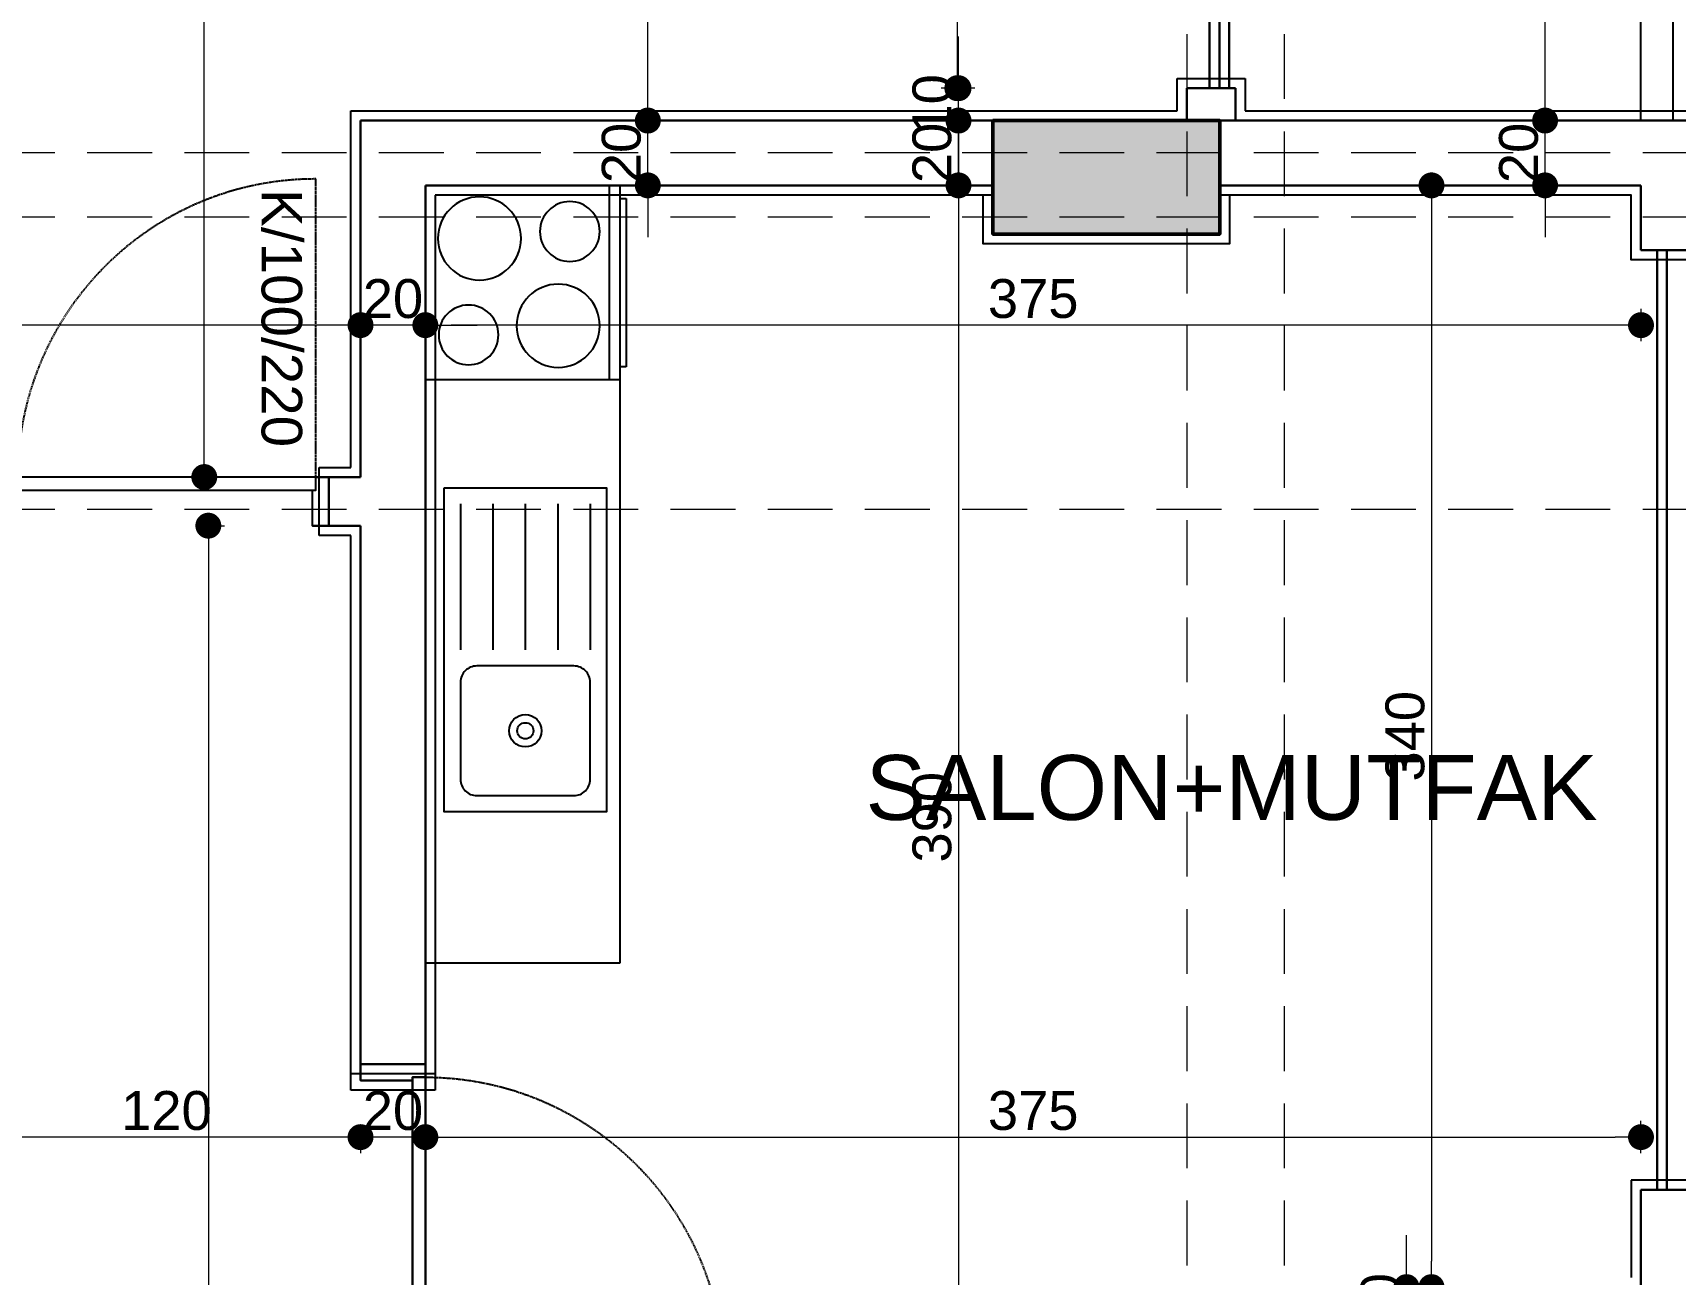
# Model space of a CAD drawing. Header units: millimetres. Extents: x 38129 to 72024, y -56282 to 16512.
# Drawn here: x 49103 to 49610, y -43856 to -43473 of the extents above; entities that cross this region are included whole.
import ezdxf

# ---------------------------------------------------------------- set-up
doc = ezdxf.new("R2010")
doc.units = ezdxf.units.MM
doc.linetypes.add('HIDDEN', pattern=[0.375, 0.25, -0.125])
for name, color, linetype, lineweight in [('AKS', 55, 'HIDDEN', 0), ('COLUMN4', 3, 'Continuous', 50), ('DIŞÖLÇÜ', 37, 'Continuous', 0), ('DUVAR', 255, 'Continuous', 30), ('KAPI', 4, 'Continuous', 30), ('mahal', 7, 'Continuous', 5), ('pencere', 195, 'Continuous', 30), ('pencere+KAPI', 1, 'Continuous', 0), ('TARAMA', 252, 'Continuous', 0), ('ölçü İÇ', 31, 'Continuous', 0)]:
    doc.layers.add(name, color=color, linetype=linetype, lineweight=lineweight)
for name, color, linetype in [('balkon', 171, 'Continuous'), ('HIDDEN', 1, 'HIDDEN'), ('sıva', 41, 'Continuous'), ('tefriş', 42, 'Continuous')]:
    doc.layers.add(name, color=color, linetype=linetype)
doc.styles.add('icdisolcu_yazi', font='arial.ttf')
doc.styles.get("Standard").update_dxf_attribs({"font": 'arial.ttf'})
doc.styles.add('style1', font='arial.ttf')
doc.dimstyles.new('İç Ölçü', dxfattribs={"dimtxt": 12, "dimasz": 8, "dimexe": 5, "dimexo": 0, "dimgap": 2, "dimtad": 1, "dimdec": 0, "dimzin": 12, "dimdsep": 46, "dimtxsty": 'icdisolcu_yazi', "dimblk": 'DOT', "dimcen": 8, "dimdle": 5, "dimclrd": 256, "dimclre": 256, "dimclrt": 7, "dimadec": 0, "dimazin": 3, "dimtfac": 1, "dimtdec": 0, "dimtix": 1, "dimtmove": 2, "dimatfit": 3, "dimldrblk": 'DOT', "dimfxl": 0, "dimtolj": 1, "dimtzin": 0, "dimlwd": -1, "dimlwe": -1, "dimarcsym": 0})

# ---------------------------------------------------------------- blocks, each defined once
blk = doc.blocks.new('_Dot')
at = {"color": 0, "lineweight": -2}
blk.add_line((-0.5, 0), (-1, 0), dxfattribs=at)
at = {"color": 0, "lineweight": 30, "const_width": 0.5}
blk.add_lwpolyline([(-0.25, 0, 1), (0.25, 0, 1)], format="xyb", close=True, dxfattribs=at)
blk = doc.blocks.new('*D1108')
at = {"layer": 'Defpoints', "color": 0, "lineweight": 120, "transparency": 16777216}
for p in [(49155.78, -43135.41), (49155.78, -43135.41), (49190.2, -43610.43)]:
    blk.add_point(p, dxfattribs=at)
at = {"layer": 'ölçü İÇ', "transparency": 16777216}
for p, q in [((49155.78, -43135.41), (49160.78, -43135.41)), ((49160.78, -43610.43), (49150.78, -43610.43))]:
    blk.add_line(p, q, dxfattribs=at)
at = {"layer": 'ölçü İÇ', "linetype": 'Continuous', "transparency": 16777216}
blk.add_line((49155.78, -43602.43), (49155.78, -43143.41), dxfattribs=at)
at = {"layer": 'ölçü İÇ', "transparency": 16777216, "xscale": 8, "yscale": 8, "zscale": 8}
for p, rotation in [((49155.78, -43135.41), 90), ((49155.78, -43610.43), 270)]:
    blk.add_blockref('_Dot', p, dxfattribs=dict(at, rotation=rotation))
at = {"layer": 'ölçü İÇ', "color": 7, "transparency": 16777216, "insert": (49147.68, -43372.92), "char_height": 12, "attachment_point": 5, "rotation": 90, "style": 'icdisolcu_yazi'}
blk.add_mtext('\\A1;475', dxfattribs=at)
blk = doc.blocks.new('*D1112')
at = {"layer": 'Defpoints', "color": 0, "lineweight": 120, "transparency": 16777216}
for p in [(49292.65, -43500.41), (49292.67, -43500.41), (49292.65, -43520.41)]:
    blk.add_point(p, dxfattribs=at)
at = {"layer": 'ölçü İÇ', "linetype": 'Continuous', "transparency": 16777216}
for p, q in [((49292.65, -43492.41), (49292.65, -43484.41)), ((49292.65, -43520.41), (49292.65, -43500.41)), ((49292.65, -43528.41), (49292.65, -43536.41))]:
    blk.add_line(p, q, dxfattribs=at)
at = {"layer": 'ölçü İÇ', "transparency": 16777216}
for p, q in [((49292.67, -43500.41), (49287.65, -43500.41)), ((49292.65, -43520.41), (49287.65, -43520.41))]:
    blk.add_line(p, q, dxfattribs=at)
at = {"layer": 'ölçü İÇ', "transparency": 16777216, "xscale": 8, "yscale": 8, "zscale": 8}
for p, rotation in [((49292.65, -43500.41), 270), ((49292.65, -43520.41), 90)]:
    blk.add_blockref('_Dot', p, dxfattribs=dict(at, rotation=rotation))
at = {"layer": 'ölçü İÇ', "color": 7, "transparency": 16777216, "insert": (49284.52, -43510.41), "char_height": 12, "attachment_point": 5, "rotation": 90, "style": 'icdisolcu_yazi'}
blk.add_mtext('\\A1;20', dxfattribs=at)
blk = doc.blocks.new('*D1113')
at = {"layer": 'Defpoints', "color": 0, "lineweight": 120, "transparency": 16777216}
for p in [(49292.67, -43135.41), (49358.56, -43135.41), (49292.67, -43500.41)]:
    blk.add_point(p, dxfattribs=at)
at = {"layer": 'ölçü İÇ', "transparency": 16777216}
for p, q in [((49297.67, -43135.41), (49287.67, -43135.41)), ((49292.67, -43500.41), (49287.67, -43500.41))]:
    blk.add_line(p, q, dxfattribs=at)
at = {"layer": 'ölçü İÇ', "linetype": 'Continuous', "transparency": 16777216}
blk.add_line((49292.67, -43492.41), (49292.67, -43143.41), dxfattribs=at)
at = {"layer": 'ölçü İÇ', "transparency": 16777216, "xscale": 8, "yscale": 8, "zscale": 8}
for p, rotation in [((49292.67, -43135.41), 90), ((49292.67, -43500.41), 270)]:
    blk.add_blockref('_Dot', p, dxfattribs=dict(at, rotation=rotation))
at = {"layer": 'ölçü İÇ', "color": 7, "transparency": 16777216, "insert": (49284.54, -43334.4), "char_height": 12, "attachment_point": 5, "rotation": 90, "style": 'icdisolcu_yazi'}
blk.add_mtext('\\A1;365', dxfattribs=at)
blk = doc.blocks.new('*D1117')
at = {"layer": 'Defpoints', "color": 0, "lineweight": 120, "transparency": 16777216}
for p in [(49388.52, -43500.41), (49388.53, -43500.41), (49388.52, -43520.41)]:
    blk.add_point(p, dxfattribs=at)
at = {"layer": 'ölçü İÇ', "linetype": 'Continuous', "transparency": 16777216}
for p, q in [((49388.52, -43492.41), (49388.52, -43484.41)), ((49388.52, -43520.41), (49388.52, -43500.41)), ((49388.52, -43528.41), (49388.52, -43536.41))]:
    blk.add_line(p, q, dxfattribs=at)
at = {"layer": 'ölçü İÇ', "transparency": 16777216}
for p, q in [((49388.53, -43500.41), (49383.52, -43500.41)), ((49388.52, -43520.41), (49393.52, -43520.41))]:
    blk.add_line(p, q, dxfattribs=at)
at = {"layer": 'ölçü İÇ', "transparency": 16777216, "xscale": 8, "yscale": 8, "zscale": 8}
for p, rotation in [((49388.52, -43500.41), 270), ((49388.52, -43520.41), 90)]:
    blk.add_blockref('_Dot', p, dxfattribs=dict(at, rotation=rotation))
at = {"layer": 'ölçü İÇ', "color": 7, "transparency": 16777216, "insert": (49380.39, -43510.41), "char_height": 12, "attachment_point": 5, "rotation": 90, "style": 'icdisolcu_yazi'}
blk.add_mtext('\\A1;20', dxfattribs=at)
blk = doc.blocks.new('*D1118')
at = {"layer": 'Defpoints', "color": 0, "lineweight": 120, "transparency": 16777216}
for p in [(49388.53, -43490.42), (49459.03, -43490.42), (49388.53, -43500.41)]:
    blk.add_point(p, dxfattribs=at)
at = {"layer": 'ölçü İÇ', "linetype": 'Continuous', "transparency": 16777216}
for p, q in [((49388.53, -43482.42), (49388.53, -43474.42)), ((49388.53, -43500.41), (49388.53, -43490.42)), ((49388.53, -43508.41), (49388.53, -43516.41))]:
    blk.add_line(p, q, dxfattribs=at)
at = {"layer": 'ölçü İÇ', "transparency": 16777216}
for p, q in [((49393.53, -43490.42), (49383.53, -43490.42)), ((49388.53, -43500.41), (49393.53, -43500.41))]:
    blk.add_line(p, q, dxfattribs=at)
at = {"layer": 'ölçü İÇ', "transparency": 16777216, "xscale": 8, "yscale": 8, "zscale": 8}
for p, rotation in [((49388.53, -43490.42), 270), ((49388.53, -43500.41), 90)]:
    blk.add_blockref('_Dot', p, dxfattribs=dict(at, rotation=rotation))
at = {"layer": 'ölçü İÇ', "color": 7, "transparency": 16777216, "insert": (49380.4, -43495.41), "char_height": 12, "attachment_point": 5, "rotation": 90, "style": 'icdisolcu_yazi'}
blk.add_mtext('\\A1;10', dxfattribs=at)
blk = doc.blocks.new('*D1119')
at = {"layer": 'Defpoints', "color": 0, "lineweight": 120, "transparency": 16777216}
for p in [(49388.17, -43350.12), (49459, -43350.12), (49459.03, -43490.42)]:
    blk.add_point(p, dxfattribs=at)
at = {"layer": 'ölçü İÇ', "transparency": 16777216}
for p, q in [((49393.17, -43350.12), (49383.17, -43350.12)), ((49393.17, -43490.42), (49383.17, -43490.42))]:
    blk.add_line(p, q, dxfattribs=at)
at = {"layer": 'ölçü İÇ', "linetype": 'Continuous', "transparency": 16777216}
blk.add_line((49388.17, -43482.42), (49388.17, -43358.12), dxfattribs=at)
at = {"layer": 'ölçü İÇ', "transparency": 16777216, "xscale": 8, "yscale": 8, "zscale": 8}
for p, rotation in [((49388.17, -43350.12), 90), ((49388.17, -43490.42), 270)]:
    blk.add_blockref('_Dot', p, dxfattribs=dict(at, rotation=rotation))
at = {"layer": 'ölçü İÇ', "color": 7, "transparency": 16777216, "insert": (49380.04, -43420.27), "char_height": 12, "attachment_point": 5, "rotation": 90, "style": 'icdisolcu_yazi'}
blk.add_mtext('\\A1;140', dxfattribs=at)
blk = doc.blocks.new('*D1125')
at = {"layer": 'Defpoints', "color": 0, "lineweight": 120, "transparency": 16777216}
for p in [(49569.54, -43500.41), (49569.54, -43500.41), (49539.54, -43520.41)]:
    blk.add_point(p, dxfattribs=at)
at = {"layer": 'ölçü İÇ', "linetype": 'Continuous', "transparency": 16777216}
for p, q in [((49569.54, -43492.41), (49569.54, -43484.41)), ((49569.54, -43520.41), (49569.54, -43500.41)), ((49569.54, -43528.41), (49569.54, -43536.41))]:
    blk.add_line(p, q, dxfattribs=at)
at = {"layer": 'ölçü İÇ', "transparency": 16777216}
for p, q in [((49569.54, -43500.41), (49574.54, -43500.41)), ((49564.54, -43520.41), (49574.54, -43520.41))]:
    blk.add_line(p, q, dxfattribs=at)
at = {"layer": 'ölçü İÇ', "transparency": 16777216, "xscale": 8, "yscale": 8, "zscale": 8}
for p, rotation in [((49569.54, -43500.41), 270), ((49569.54, -43520.41), 90)]:
    blk.add_blockref('_Dot', p, dxfattribs=dict(at, rotation=rotation))
at = {"layer": 'ölçü İÇ', "color": 7, "transparency": 16777216, "insert": (49561.41, -43510.41), "char_height": 12, "attachment_point": 5, "rotation": 90, "style": 'icdisolcu_yazi'}
blk.add_mtext('\\A1;20', dxfattribs=at)
blk = doc.blocks.new('*D1126')
at = {"layer": 'Defpoints', "color": 0, "lineweight": 120, "transparency": 16777216}
for p in [(49569.54, -43115.42), (49569.55, -43115.42), (49569.54, -43500.41)]:
    blk.add_point(p, dxfattribs=at)
at = {"layer": 'ölçü İÇ', "transparency": 16777216}
for p, q in [((49569.55, -43115.42), (49564.54, -43115.42)), ((49569.54, -43500.41), (49574.54, -43500.41))]:
    blk.add_line(p, q, dxfattribs=at)
at = {"layer": 'ölçü İÇ', "linetype": 'Continuous', "transparency": 16777216}
blk.add_line((49569.54, -43492.41), (49569.54, -43123.42), dxfattribs=at)
at = {"layer": 'ölçü İÇ', "transparency": 16777216, "xscale": 8, "yscale": 8, "zscale": 8}
for p, rotation in [((49569.54, -43115.42), 90), ((49569.54, -43500.41), 270)]:
    blk.add_blockref('_Dot', p, dxfattribs=dict(at, rotation=rotation))
at = {"layer": 'ölçü İÇ', "color": 7, "transparency": 16777216, "insert": (49561.41, -43307.91), "char_height": 12, "attachment_point": 5, "rotation": 90, "style": 'icdisolcu_yazi'}
blk.add_mtext('\\A1;385', dxfattribs=at)
blk = doc.blocks.new('*D1140')
at = {"layer": 'Defpoints', "color": 0, "lineweight": 120, "transparency": 16777216}
for p in [(49204, -43563.54), (49204, -43563.54), (49224, -43563.54)]:
    blk.add_point(p, dxfattribs=at)
at = {"layer": 'ölçü İÇ', "transparency": 16777216}
for p, q in [((49204, -43563.54), (49204, -43558.54)), ((49224, -43563.54), (49224, -43558.54))]:
    blk.add_line(p, q, dxfattribs=at)
at = {"layer": 'ölçü İÇ', "linetype": 'Continuous', "transparency": 16777216}
for p, q in [((49196, -43563.54), (49188, -43563.54)), ((49224, -43563.54), (49204, -43563.54)), ((49232, -43563.54), (49240, -43563.54))]:
    blk.add_line(p, q, dxfattribs=at)
at = {"layer": 'ölçü İÇ', "transparency": 16777216, "xscale": 8, "yscale": 8, "zscale": 8}
blk.add_blockref('_Dot', (49204, -43563.54), dxfattribs=at)
at = {"layer": 'ölçü İÇ', "transparency": 16777216, "xscale": 8, "yscale": 8, "zscale": 8, "rotation": 180}
blk.add_blockref('_Dot', (49224, -43563.54), dxfattribs=at)
at = {"layer": 'ölçü İÇ', "color": 7, "transparency": 16777216, "insert": (49214, -43555.42), "char_height": 12, "attachment_point": 5, "style": 'icdisolcu_yazi'}
blk.add_mtext('\\A1;20', dxfattribs=at)
blk = doc.blocks.new('*D1141')
at = {"layer": 'Defpoints', "color": 0, "lineweight": 120, "transparency": 16777216}
for p in [(48889, -43563.54), (49204, -43563.54), (48889, -43602.21)]:
    blk.add_point(p, dxfattribs=at)
at = {"layer": 'ölçü İÇ', "transparency": 16777216}
for p, q in [((48889, -43568.54), (48889, -43558.54)), ((49204, -43563.54), (49204, -43558.54))]:
    blk.add_line(p, q, dxfattribs=at)
at = {"layer": 'ölçü İÇ', "linetype": 'Continuous', "transparency": 16777216}
blk.add_line((49196, -43563.54), (48897, -43563.54), dxfattribs=at)
at = {"layer": 'ölçü İÇ', "transparency": 16777216, "xscale": 8, "yscale": 8, "zscale": 8, "rotation": 180}
blk.add_blockref('_Dot', (48889, -43563.54), dxfattribs=at)
at = {"layer": 'ölçü İÇ', "transparency": 16777216, "xscale": 8, "yscale": 8, "zscale": 8}
blk.add_blockref('_Dot', (49204, -43563.54), dxfattribs=at)
at = {"layer": 'ölçü İÇ', "color": 7, "transparency": 16777216, "insert": (49046.5, -43555.41), "char_height": 12, "attachment_point": 5, "style": 'icdisolcu_yazi'}
blk.add_mtext('\\A1;315', dxfattribs=at)
blk = doc.blocks.new('*D1147')
at = {"layer": 'Defpoints', "color": 0, "lineweight": 120, "transparency": 16777216}
for p in [(49204, -43814.12), (49204, -43814.13), (49224, -43814.12)]:
    blk.add_point(p, dxfattribs=at)
at = {"layer": 'ölçü İÇ', "linetype": 'Continuous', "transparency": 16777216}
for p, q in [((49196, -43814.13), (49188, -43814.13)), ((49224, -43814.13), (49204, -43814.13)), ((49232, -43814.13), (49240, -43814.13))]:
    blk.add_line(p, q, dxfattribs=at)
at = {"layer": 'ölçü İÇ', "transparency": 16777216}
for p, q in [((49204, -43814.12), (49204, -43819.13)), ((49224, -43814.12), (49224, -43819.13))]:
    blk.add_line(p, q, dxfattribs=at)
at = {"layer": 'ölçü İÇ', "transparency": 16777216, "xscale": 8, "yscale": 8, "zscale": 8}
blk.add_blockref('_Dot', (49204, -43814.13), dxfattribs=at)
at = {"layer": 'ölçü İÇ', "transparency": 16777216, "xscale": 8, "yscale": 8, "zscale": 8, "rotation": 180}
blk.add_blockref('_Dot', (49224, -43814.13), dxfattribs=at)
at = {"layer": 'ölçü İÇ', "color": 7, "transparency": 16777216, "insert": (49214, -43806), "char_height": 12, "attachment_point": 5, "style": 'icdisolcu_yazi'}
blk.add_mtext('\\A1;20', dxfattribs=at)
blk = doc.blocks.new('*D1148')
at = {"layer": 'Defpoints', "color": 0, "lineweight": 120, "transparency": 16777216}
for p in [(49084.21, -43814.13), (49084.21, -43817.28), (49204, -43814.12)]:
    blk.add_point(p, dxfattribs=at)
at = {"layer": 'ölçü İÇ', "transparency": 16777216}
for p, q in [((49084.21, -43817.28), (49084.21, -43809.13)), ((49204, -43814.12), (49204, -43819.13))]:
    blk.add_line(p, q, dxfattribs=at)
at = {"layer": 'ölçü İÇ', "linetype": 'Continuous', "transparency": 16777216}
blk.add_line((49196, -43814.13), (49092.21, -43814.13), dxfattribs=at)
at = {"layer": 'ölçü İÇ', "transparency": 16777216, "xscale": 8, "yscale": 8, "zscale": 8, "rotation": 180}
blk.add_blockref('_Dot', (49084.21, -43814.13), dxfattribs=at)
at = {"layer": 'ölçü İÇ', "transparency": 16777216, "xscale": 8, "yscale": 8, "zscale": 8}
blk.add_blockref('_Dot', (49204, -43814.13), dxfattribs=at)
at = {"layer": 'ölçü İÇ', "color": 7, "transparency": 16777216, "insert": (49144.1, -43806), "char_height": 12, "attachment_point": 5, "style": 'icdisolcu_yazi'}
blk.add_mtext('\\A1;120', dxfattribs=at)
blk = doc.blocks.new('*D1157')
at = {"layer": 'Defpoints', "color": 0, "lineweight": 120, "transparency": 16777216}
for p in [(49157.03, -43625.43), (49157.03, -44655.43), (49157.03, -44655.43)]:
    blk.add_point(p, dxfattribs=at)
at = {"layer": 'ölçü İÇ', "transparency": 16777216}
for p, q in [((49157.03, -43625.43), (49162.03, -43625.43)), ((49157.03, -44655.43), (49162.03, -44655.43))]:
    blk.add_line(p, q, dxfattribs=at)
at = {"layer": 'ölçü İÇ', "linetype": 'Continuous', "transparency": 16777216}
blk.add_line((49157.03, -43633.43), (49157.03, -44647.43), dxfattribs=at)
at = {"layer": 'ölçü İÇ', "transparency": 16777216, "xscale": 8, "yscale": 8, "zscale": 8}
for p, rotation in [((49157.03, -43625.43), 90), ((49157.03, -44655.43), 270)]:
    blk.add_blockref('_Dot', p, dxfattribs=dict(at, rotation=rotation))
at = {"layer": 'ölçü İÇ', "color": 7, "transparency": 16777216, "insert": (49148.9, -44140.43), "char_height": 12, "attachment_point": 5, "rotation": 90, "style": 'icdisolcu_yazi'}
blk.add_mtext('\\A1;1030', dxfattribs=at)
blk = doc.blocks.new('wertertw')
at = {"layer": 'TARAMA', "lineweight": -3}
h = blk.add_hatch(dxfattribs=at)
h.set_pattern_fill('ANSI33', color=256, scale=2.5, style=0)
h.set_pattern_definition([(45, (-86643.698, -32547.66), (-11.2253202, 11.2253202), []), (45, (-86632.472, -32547.66), (-11.2253202, 11.2253202), [7.9375, -3.96875])])
h.paths.add_polyline_path([(-616.25, 351.94), (-616.25, -88.06), (-306.25, -88.06), (-306.25, -68.06), (-596.25, -68.06), (-596.25, 331.94), (-306.25, 331.94), (-306.25, 351.94)])
h.paths.add_polyline_path([(38.75, -338.06), (78.75, -338.06), (78.75, -378.06), (38.75, -378.06)])
h.paths.add_polyline_path([(-471.25, -318.06), (-441.25, -318.06), (-441.25, -378.06), (-471.25, -378.06)])
h.paths.add_polyline_path([(-961.25, -318.06), (-931.25, -318.06), (-931.25, -378.06), (-961.25, -378.06)])
h.paths.add_polyline_path([(343.75, -163.06), (413.75, -163.06), (413.75, -198.06), (343.75, -198.06)])
h.paths.add_polyline_path([(8.75, -163.06), (78.75, -163.06), (78.75, -198.06), (8.75, -198.06)])
h.paths.add_polyline_path([(-1036.25, -148.06), (-906.25, -148.06), (-906.25, -178.06), (-1036.25, -178.06)])
h.paths.add_polyline_path([(-976.25, 256.94), (-916.25, 256.94), (-916.25, 226.94), (-976.25, 226.94)])
h.paths.add_polyline_path([(343.75, 459.44), (413.75, 459.44), (413.75, 424.44), (343.75, 424.44)])
h.paths.add_polyline_path([(8.75, 459.44), (78.75, 459.44), (78.75, 424.44), (8.75, 424.44)])
h.paths.add_polyline_path([(-616.25, 531.94), (-306.25, 531.94), (-306.25, 511.94), (-616.25, 511.94)])
h.paths.add_polyline_path([(-976.25, 656.94), (-916.25, 656.94), (-916.25, 626.94), (-976.25, 626.94)])
h.paths.add_polyline_path([(-616.25, 971.94), (-306.25, 971.94), (-306.25, 951.94), (-616.25, 951.94)])
h.paths.add_polyline_path([(343.75, 1081.94), (413.75, 1081.94), (413.75, 1046.94), (343.75, 1046.94)])
h.paths.add_polyline_path([(8.75, 1081.94), (78.75, 1081.94), (78.75, 1046.94), (8.75, 1046.94)])
h.paths.add_polyline_path([(-1036.25, 1061.94), (-906.25, 1061.94), (-906.25, 1031.94), (-1036.25, 1031.94)])
h.paths.add_polyline_path([(-931.25, 1286.94), (-901.25, 1286.94), (-901.25, 1226.94), (-931.25, 1226.94)])
h.paths.add_polyline_path([(68.75, 1332.04), (108.75, 1332.04), (108.75, 1292.04), (68.75, 1292.04)])
h.paths.add_polyline_path([(-511.25, 1332.04), (-481.25, 1332.04), (-481.25, 1252.04), (-511.25, 1252.04)])
at = {"layer": 'COLUMN4', "color": 3}
blk.add_lwpolyline([(8.75, 1081.94), (78.75, 1081.94), (78.75, 1046.94), (8.75, 1046.94)], close=True, dxfattribs=at)
blk = doc.blocks.new('*U7')
for p, q in [((4, 0), (0, 0)), ((96, 0), (100, 0))]:
    blk.add_line(p, q)
blk.add_lwpolyline([(4, 0), (96, 0), (96, -4), (4, -4)], close=True)
for points in [[(0, -20), (5, -20), (5, -4)], [(100, -20), (95, -20), (95, -4)]]:
    blk.add_lwpolyline(points)
at = {"layer": 'DUVAR'}
for p, q in [((0, 0), (0, -20)), ((100, 0), (100, -20))]:
    blk.add_line(p, q, dxfattribs=at)
at = {"layer": 'HIDDEN'}
blk.add_line((4, 0), (4, 92), dxfattribs=at)
blk.add_arc((4, 0), 92, 360, 90, dxfattribs=at)
blk = doc.blocks.new('*D490')
at = {"layer": 'Defpoints', "color": 0, "lineweight": 120, "transparency": 16777216}
for p in [(49599.14, -43540.41), (49759.09, -43540.41), (49621.68, -43855.43)]:
    blk.add_point(p, dxfattribs=at)
at = {"layer": 'ölçü İÇ', "transparency": 16777216}
for p, q in [((49754.09, -43540.41), (49764.09, -43540.41)), ((49754.09, -43855.43), (49764.09, -43855.43))]:
    blk.add_line(p, q, dxfattribs=at)
at = {"layer": 'ölçü İÇ', "linetype": 'Continuous', "transparency": 16777216}
blk.add_line((49759.09, -43847.43), (49759.09, -43548.41), dxfattribs=at)
at = {"layer": 'ölçü İÇ', "transparency": 16777216, "xscale": 8, "yscale": 8, "zscale": 8}
for p, rotation in [((49759.09, -43540.41), 90), ((49759.09, -43855.43), 270)]:
    blk.add_blockref('_Dot', p, dxfattribs=dict(at, rotation=rotation))
at = {"layer": 'ölçü İÇ', "color": 7, "transparency": 16777216, "insert": (49750.96, -43697.92), "char_height": 12, "attachment_point": 5, "rotation": 90, "style": 'icdisolcu_yazi'}
blk.add_mtext('\\A1;315', dxfattribs=at)
blk = doc.blocks.new('*D493')
at = {"layer": 'Defpoints', "color": 0, "lineweight": 120, "transparency": 16777216}
for p in [(49599.14, -43540.41), (49224, -43563.54), (49224, -43563.54)]:
    blk.add_point(p, dxfattribs=at)
at = {"layer": 'ölçü İÇ', "transparency": 16777216}
for p, q in [((49224, -43563.54), (49224, -43558.54)), ((49599.14, -43558.54), (49599.14, -43568.54))]:
    blk.add_line(p, q, dxfattribs=at)
at = {"layer": 'ölçü İÇ', "linetype": 'Continuous', "transparency": 16777216}
blk.add_line((49591.14, -43563.54), (49232, -43563.54), dxfattribs=at)
at = {"layer": 'ölçü İÇ', "transparency": 16777216, "xscale": 8, "yscale": 8, "zscale": 8, "rotation": 180}
blk.add_blockref('_Dot', (49224, -43563.54), dxfattribs=at)
at = {"layer": 'ölçü İÇ', "transparency": 16777216, "xscale": 8, "yscale": 8, "zscale": 8}
blk.add_blockref('_Dot', (49599.14, -43563.54), dxfattribs=at)
at = {"layer": 'ölçü İÇ', "color": 7, "transparency": 16777216, "insert": (49411.57, -43555.41), "char_height": 12, "attachment_point": 5, "style": 'icdisolcu_yazi'}
blk.add_mtext('\\A1;375', dxfattribs=at)
blk = doc.blocks.new('OVEN_60-60')
for p, q in [((60, 0), (0, 0)), ((0, 0), (0, -60)), ((60, -60), (60, 0)), ((0, -56.74), (60, -56.74)), ((0, -60), (60, -60)), ((4, -60), (4, -62)), ((56, -62), (56, -60)), ((4, -62), (56, -62))]:
    blk.add_line(p, q)
for centre, radius in [((16.35, -16.7), 12.84), ((46.12, -13.34), 9.22), ((43.3, -41), 12.84), ((14.22, -44.59), 9.22)]:
    blk.add_circle(centre, radius)
blk = doc.blocks.new('SINK_100x50')
for p, q in [((95, -10), (50, -10)), ((95, -20), (50, -20)), ((95, -30), (50, -30)), ((95, -40), (50, -40))]:
    blk.add_line(p, q)
blk.add_lwpolyline([(100, -5), (100, -55), (0, -55), (0, -5)], close=True)
blk.add_lwpolyline([(5, -15), (5, -45, 0.414214), (10, -50), (40, -50, 0.414214), (45, -45), (45, -15, 0.414214), (40, -10), (10, -10, 0.414214)], format="xyb", close=True)
blk.add_lwpolyline([(95, -50), (50, -50)])
for radius in [5, 2.5]:
    blk.add_circle((25, -30), radius)
blk = doc.blocks.new('*D495')
at = {"layer": 'Defpoints', "color": 0, "lineweight": 120, "transparency": 16777216}
for p in [(49224, -43814.12), (49599.14, -43814.13), (49599.14, -43819.13)]:
    blk.add_point(p, dxfattribs=at)
at = {"layer": 'ölçü İÇ', "transparency": 16777216}
for p, q in [((49599.14, -43819.13), (49599.14, -43809.13)), ((49224, -43814.12), (49224, -43819.13))]:
    blk.add_line(p, q, dxfattribs=at)
at = {"layer": 'ölçü İÇ', "linetype": 'Continuous', "transparency": 16777216}
blk.add_line((49232, -43814.13), (49591.14, -43814.13), dxfattribs=at)
at = {"layer": 'ölçü İÇ', "transparency": 16777216, "xscale": 8, "yscale": 8, "zscale": 8, "rotation": 180}
blk.add_blockref('_Dot', (49224, -43814.13), dxfattribs=at)
at = {"layer": 'ölçü İÇ', "transparency": 16777216, "xscale": 8, "yscale": 8, "zscale": 8}
blk.add_blockref('_Dot', (49599.14, -43814.13), dxfattribs=at)
at = {"layer": 'ölçü İÇ', "color": 7, "transparency": 16777216, "insert": (49411.57, -43806), "char_height": 12, "attachment_point": 5, "style": 'icdisolcu_yazi'}
blk.add_mtext('\\A1;375', dxfattribs=at)
blk = doc.blocks.new('*D2539')
at = {"layer": 'Defpoints', "color": 0, "lineweight": 120, "transparency": 16777216}
for p in [(49534.49, -43520.41), (49534.49, -43860.42), (49569.88, -43860.42)]:
    blk.add_point(p, dxfattribs=at)
at = {"layer": 'ölçü İÇ', "transparency": 16777216}
for p, q in [((49534.49, -43520.41), (49539.49, -43520.41)), ((49539.49, -43860.42), (49529.49, -43860.42))]:
    blk.add_line(p, q, dxfattribs=at)
at = {"layer": 'ölçü İÇ', "linetype": 'Continuous', "transparency": 16777216}
blk.add_line((49534.49, -43528.41), (49534.49, -43852.42), dxfattribs=at)
at = {"layer": 'ölçü İÇ', "transparency": 16777216, "xscale": 8, "yscale": 8, "zscale": 8}
for p, rotation in [((49534.49, -43520.41), 90), ((49534.49, -43860.42), 270)]:
    blk.add_blockref('_Dot', p, dxfattribs=dict(at, rotation=rotation))
at = {"layer": 'ölçü İÇ', "color": 7, "transparency": 16777216, "insert": (49526.36, -43690.42), "char_height": 12, "attachment_point": 5, "rotation": 90, "style": 'icdisolcu_yazi'}
blk.add_mtext('\\A1;340', dxfattribs=at)
blk = doc.blocks.new('*D2540')
at = {"layer": 'Defpoints', "color": 0, "lineweight": 120, "transparency": 16777216}
for p in [(49569.88, -43860.42), (49526.78, -43870.42), (49577.59, -43870.42)]:
    blk.add_point(p, dxfattribs=at)
at = {"layer": 'ölçü İÇ', "linetype": 'Continuous', "transparency": 16777216}
for p, q in [((49526.78, -43852.42), (49526.78, -43844.42)), ((49526.78, -43860.42), (49526.78, -43870.42)), ((49526.78, -43878.42), (49526.78, -43886.42))]:
    blk.add_line(p, q, dxfattribs=at)
at = {"layer": 'ölçü İÇ', "transparency": 16777216}
for p, q in [((49531.78, -43860.42), (49521.78, -43860.42)), ((49531.78, -43870.42), (49521.78, -43870.42))]:
    blk.add_line(p, q, dxfattribs=at)
at = {"layer": 'ölçü İÇ', "transparency": 16777216, "xscale": 8, "yscale": 8, "zscale": 8}
for p, rotation in [((49526.78, -43860.42), 270), ((49526.78, -43870.42), 90)]:
    blk.add_blockref('_Dot', p, dxfattribs=dict(at, rotation=rotation))
at = {"layer": 'ölçü İÇ', "color": 7, "transparency": 16777216, "insert": (49518.65, -43865.42), "char_height": 12, "attachment_point": 5, "rotation": 90, "style": 'icdisolcu_yazi'}
blk.add_mtext('\\A1;10', dxfattribs=at)
blk = doc.blocks.new('*D2562')
at = {"layer": 'Defpoints', "color": 0, "lineweight": 120, "transparency": 16777216}
for p in [(49392.38, -43520.41), (49388.53, -43910.43), (49399.73, -43910.43)]:
    blk.add_point(p, dxfattribs=at)
at = {"layer": 'ölçü İÇ', "transparency": 16777216}
for p, q in [((49392.38, -43520.41), (49383.53, -43520.41)), ((49393.53, -43910.43), (49383.53, -43910.43))]:
    blk.add_line(p, q, dxfattribs=at)
at = {"layer": 'ölçü İÇ', "linetype": 'Continuous', "transparency": 16777216}
blk.add_line((49388.53, -43528.41), (49388.53, -43902.43), dxfattribs=at)
at = {"layer": 'ölçü İÇ', "transparency": 16777216, "xscale": 8, "yscale": 8, "zscale": 8}
for p, rotation in [((49388.53, -43520.41), 90), ((49388.53, -43910.43), 270)]:
    blk.add_blockref('_Dot', p, dxfattribs=dict(at, rotation=rotation))
at = {"layer": 'ölçü İÇ', "color": 7, "transparency": 16777216, "insert": (49380.39, -43715.42), "char_height": 12, "attachment_point": 5, "rotation": 90, "style": 'icdisolcu_yazi'}
blk.add_mtext('\\A1;390', dxfattribs=at)

msp = doc.modelspace()

# ---------------------------------------------------------------- linework, layer by layer
msp.add_line((49190.2, -43610.43), (49194.2, -43610.43))
msp.add_lwpolyline([(49190.2, -43610.43), (49098.2, -43610.43), (49098.2, -43614.43), (49190.2, -43614.43)], close=True)
msp.add_lwpolyline([(49194.2, -43625.43), (49189.2, -43625.43), (49189.2, -43614.43)])
at = {"layer": 'AKS', "ltscale": 80}
for p, q in [((49459, -42903.74), (49459, -45280.38)), ((49489, -42903.74), (49489, -45280.38)), ((50129.67, -43510.41), (48049.48, -43510.41)), ((50129.67, -43530.25), (48049.48, -43530.25)), ((50129.67, -43620.43), (48049.48, -43620.43))]:
    msp.add_line(p, q, dxfattribs=at)
at = {"layer": 'balkon'}
for p, q in [((49608.99, -43105.4), (49609, -43500.41)), ((49598.99, -43115.42), (49599, -43500.41))]:
    msp.add_line(p, q, dxfattribs=at)
at = {"layer": 'DUVAR'}
for p, q in [((49459, -43500.43), (49459, -43490.43)), ((49459, -43490.43), (49474, -43490.43)), ((49474, -43490.43), (49474, -43500.41)), ((49204, -43500.41), (49204, -43610.43)), ((49204, -43500.41), (49399.14, -43500.43)), ((49469, -43500.41), (49609.23, -43500.41)), ((49599.23, -43500.41), (49734.14, -43500.43)), ((49224, -43520.41), (49224, -43769.81)), ((49224, -43520.41), (49399.14, -43520.41)), ((49469, -43520.41), (49599.14, -43520.41)), ((49599.14, -43520.41), (49599.14, -43540.41)), ((49599.23, -43520.41), (49599.23, -43520.41)), ((49599.14, -43540.41), (49614.13, -43540.41)), ((49190.2, -43610.43), (49204, -43610.43)), ((49194.2, -43610.43), (49194.2, -43625.43)), ((49189.2, -43625.43), (49204, -43625.43)), ((49204, -43756.19), (49204, -43625.43)), ((49204, -43796.65), (49204, -43756.19)), ((49224, -43795.65), (49224, -43760.42)), ((49599.14, -43830.43), (49614.14, -43830.43)), ((49599.14, -43860.43), (49599.14, -43830.43))]:
    msp.add_line(p, q, dxfattribs=at)
at = {"layer": 'HIDDEN'}
msp.add_line((49190.2, -43610.43), (49190.2, -43518.43), dxfattribs=at)
msp.add_arc((49190.2, -43610.43), 92, 90, 180, dxfattribs=at)
at = {"layer": 'pencere'}
for p, q in [((49466.03, -43490.42), (49466, -43350.11)), ((49469.03, -43490.42), (49469, -43350.11)), ((49472.03, -43490.42), (49472, -43350.11)), ((49604.14, -43830.43), (49604.13, -43540.41)), ((49607.14, -43830.43), (49607.13, -43540.41))]:
    msp.add_line(p, q, dxfattribs=at)
at = {"layer": 'sıva'}
for p, q in [((49456.03, -43487.42), (49477.03, -43487.41)), ((49456.03, -43497.36), (49456.03, -43487.42)), ((49477.03, -43487.41), (49477.03, -43497.4)), ((49201, -43497.41), (49456.03, -43497.36)), ((49201, -43607.43), (49201, -43497.41)), ((49201, -43607.43), (49201, -43497.41)), ((49477.03, -43497.4), (49871.87, -43497.4)), ((49399.14, -43523.42), (49227, -43523.43)), ((49396.14, -43523.42), (49227, -43523.43)), ((49227, -43523.43), (49227, -43747.42)), ((49227, -43523.43), (49227, -43766.81)), ((49596.14, -43523.42), (49469.14, -43523.42)), ((49284, -43580.43), (49284, -43760.43)), ((49191.2, -43628.43), (49191.2, -43607.43)), ((49191.2, -43607.43), (49201, -43607.43)), ((49201, -43628.43), (49191.2, -43628.43)), ((49201, -43799.65), (49201, -43628.43)), ((49201, -43794.65), (49201, -43633.43)), ((49227, -43763.42), (49227, -43799.65)), ((49227, -43763.42), (49227, -43794.65)), ((49227, -43794.65), (49201, -43794.65)), ((49227, -43799.65), (49201, -43799.65)), ((49617.14, -43827.43), (49596.14, -43827.43)), ((49596.14, -43827.43), (49596.14, -43857.43))]:
    msp.add_line(p, q, dxfattribs=at)
msp.add_lwpolyline([(49734.14, -43518.41), (49617.14, -43518.41), (49617.14, -43543.41), (49596.14, -43543.41), (49596.14, -43523.41), (49472.14, -43523.42), (49472.14, -43538.43), (49469.14, -43538.43), (49396.14, -43538.43), (49396.14, -43535.43), (49396.14, -43523.42)], dxfattribs=at)
at = {"layer": 'tefriş'}
for p, q in [((49224, -43520.43), (49284, -43520.43)), ((49284, -43760.43), (49224, -43760.42))]:
    msp.add_line(p, q, dxfattribs=at)
at = {"layer": 'ölçü İÇ'}
msp.add_line((49224, -43814.12), (49224, -43819.13), dxfattribs=at)

# ---------------------------------------------------------------- block references
at = {"layer": 'DIŞÖLÇÜ'}
msp.add_blockref('wertertw', (49390.39, -44582.37), dxfattribs=at)
at = {"layer": 'KAPI', "xscale": -1, "rotation": 269.9999999999999}
msp.add_blockref('*U7', (49224, -43891.65), dxfattribs=at)
at = {"layer": 'tefriş', "xscale": -1, "rotation": 90}
msp.add_blockref('OVEN_60-60', (49224, -43520.43), dxfattribs=at)
at = {"layer": 'tefriş', "rotation": 90.00000000000001}
msp.add_blockref('SINK_100x50', (49224.85, -43713.73), dxfattribs=at)
at = {"layer": 'ölçü İÇ', "xscale": -8, "yscale": 8, "zscale": 8}
msp.add_blockref('_Dot', (49224, -43814.13), dxfattribs=at)

# ---------------------------------------------------------------- texts
at = {"layer": 'mahal', "insert": (49359.85, -43716.51), "char_height": 20, "attachment_point": 7}
msp.add_mtext_dynamic_manual_height_columns('SALON+MUTFAK', width=77.279, gutter_width=12.5, heights=[0], dxfattribs=at)
at = {"layer": 'pencere+KAPI', "insert": (49173.29, -43601.18), "char_height": 12.5, "width": 27.0954, "attachment_point": 9, "rotation": 270, "style": 'style1'}
msp.add_mtext('K/100/220', dxfattribs=at)

# ---------------------------------------------------------------- dimensions: what is measured, and where the dimension line sits
at = {"layer": 'ölçü İÇ'}
for base, p1, p2, angle, picture, middle in [((49569.54, -43115.42), (49569.54, -43500.41), (49569.55, -43115.42), 270, '*D1126', (49561.41, -43307.91)), ((49155.78, -43135.41), (49190.2, -43610.43), (49155.78, -43135.41), 270, '*D1108', (49147.68, -43372.92)), ((49388.17, -43350.12), (49459.03, -43490.42), (49459, -43350.12), 270, '*D1119', (49380.04, -43420.27)), ((49388.53, -43490.42), (49388.53, -43500.41), (49459.03, -43490.42), 270, '*D1118', (49380.4, -43495.41)), ((49292.65, -43500.41), (49292.65, -43520.41), (49292.67, -43500.41), 270, '*D1112', (49284.52, -43510.41)), ((49388.52, -43500.41), (49388.52, -43520.41), (49388.53, -43500.41), 270, '*D1117', (49380.39, -43510.41)), ((49569.54, -43500.41), (49539.54, -43520.41), (49569.54, -43500.41), 270, '*D1125', (49561.41, -43510.41)), ((49388.53, -43910.43), (49392.38, -43520.41), (49399.73, -43910.43), 270, '*D2562', (49380.39, -43715.42)), ((49534.49, -43860.42), (49534.49, -43520.41), (49569.88, -43860.42), 270, '*D2539', (49526.36, -43690.42)), ((49759.09, -43540.41), (49621.68, -43855.43), (49599.14, -43540.41), 270, '*D490', (49750.96, -43697.92)), ((49157.03, -44655.43), (49157.03, -43625.43), (49157.03, -44655.43), 90, '*D1157', (49148.9, -44140.43)), ((49526.78, -43870.42), (49569.88, -43860.42), (49577.59, -43870.42), 270, '*D2540', (49518.65, -43865.42))]:
    dim = msp.add_linear_dim(base=base, p1=p1, p2=p2, angle=angle, dimstyle='İç Ölçü', dxfattribs=at)
    dim.commit()
    dim.dimension.update_dxf_attribs({"geometry": picture, "text_midpoint": middle})
dim = msp.add_linear_dim(base=(49292.67, -43135.41), p1=(49292.67, -43500.41), p2=(49358.56, -43135.41), angle=270, dimstyle='İç Ölçü', dxfattribs=at)
dim.commit()
dim.dimension.update_dxf_attribs({"geometry": '*D1113', "text_midpoint": (49284.54, -43334.4), "dimtype": 160})
for base, p1, p2, picture, middle in [((49224, -43563.54), (49599.14, -43540.41), (49224, -43563.54), '*D493', (49411.57, -43555.41)), ((48889, -43563.54), (49204, -43563.54), (48889, -43602.21), '*D1141', (49046.5, -43555.41)), ((49204, -43563.54), (49224, -43563.54), (49204, -43563.54), '*D1140', (49214, -43555.42)), ((49084.21, -43814.13), (49204, -43814.12), (49084.21, -43817.28), '*D1148', (49144.1, -43806)), ((49204, -43814.13), (49224, -43814.12), (49204, -43814.12), '*D1147', (49214, -43806)), ((49599.14, -43814.13), (49224, -43814.12), (49599.14, -43819.13), '*D495', (49411.57, -43806))]:
    dim = msp.add_linear_dim(base=base, p1=p1, p2=p2, dimstyle='İç Ölçü', dxfattribs=at)
    dim.commit()
    dim.dimension.update_dxf_attribs({"geometry": picture, "text_midpoint": middle})

doc.saveas('drawing.dxf')
